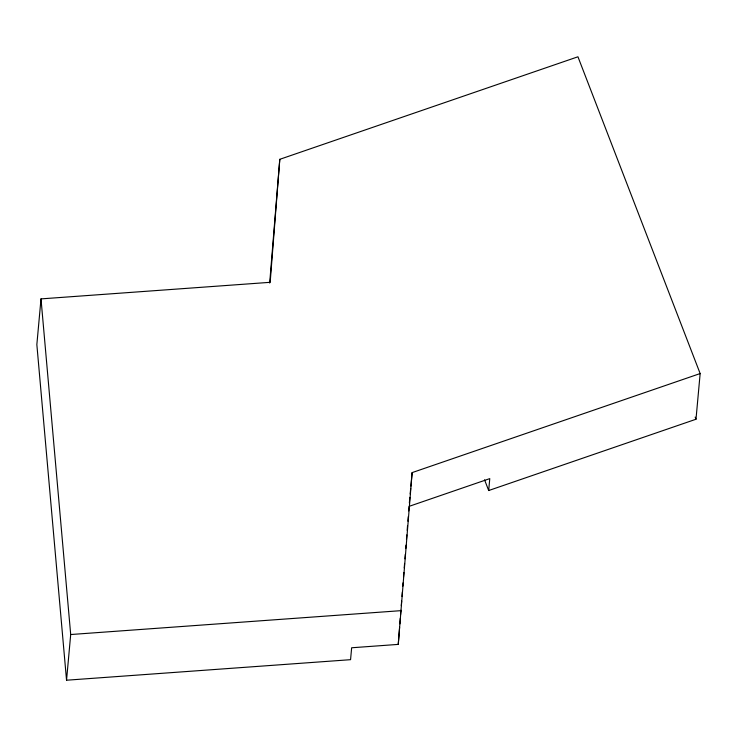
<?xml version="1.0" encoding="UTF-8"?>
<svg xmlns="http://www.w3.org/2000/svg" width="737" height="737" viewBox="0 0 737 737"><rect width="100%" height="100%" fill="white"/><g stroke="black" fill="none" stroke-linecap="round" stroke-linejoin="round"><path stroke-width="1.11" d="M269.687 283.054L279.793 159.312L577.946 56.786L700.15 373.558L695.995 419.242L488.686 490.529L484.559 479.833M279.793 159.312L270.175 282.317L41.005 298.89L36.85 344.575L66.542 680.214L350.563 659.679L351.65 647.768L398.256 644.396L412.121 472.61L700.15 373.558M398.256 644.396L399.592 627.288M399.859 623.861L400.311 618.159M400.578 614.741L400.928 610.172M401.287 605.611L401.647 601.051M402.006 596.491L402.356 591.922M402.807 586.219L403.075 582.801M403.517 577.099L403.876 572.529M404.235 567.969L404.585 563.409M404.945 558.849L405.304 554.279M405.746 548.577L406.013 545.159M406.465 539.456L406.815 534.887M407.174 530.327L407.533 525.767M407.893 521.206L408.243 516.637M408.694 510.934L409.044 506.374L489.773 478.617L488.686 490.529M66.542 680.214L70.697 634.529L41.005 298.89M409.357 502.993L409.864 497.374M410.177 493.993L410.684 488.364M410.896 486.116L412.121 472.61M70.697 634.529L401.333 610.632M695.166 417.096L695.995 419.242"/></g></svg>
